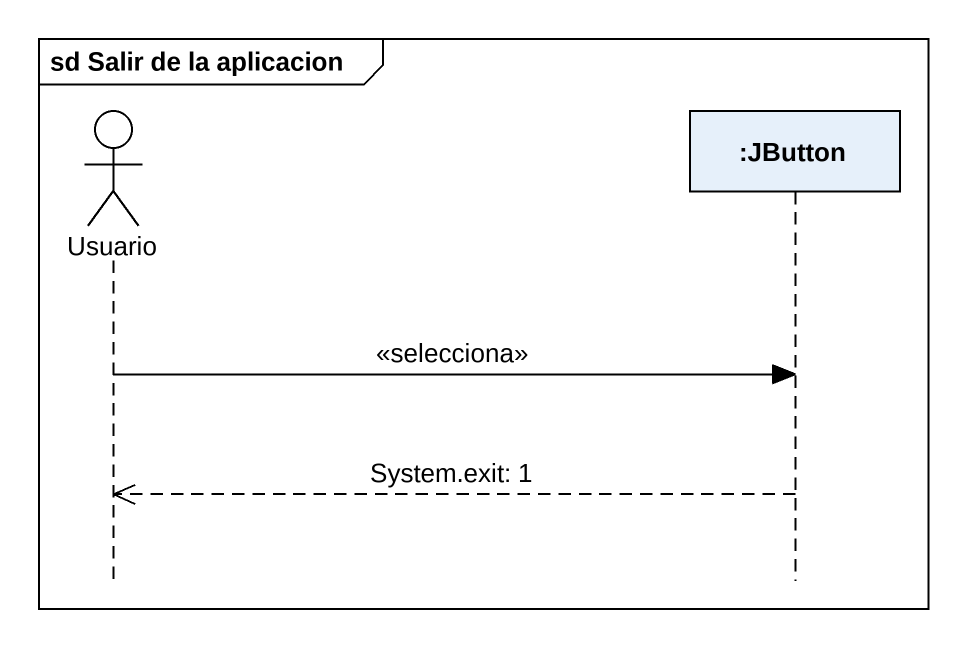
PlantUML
@startuml
mainframe sd Salir de la aplicacion
hide footbox
actor Usuario
participant ":JButton" as JButton

Usuario -> JButton : <<selecciona>>
JButton -->> Usuario : System.exit: 1
@enduml
